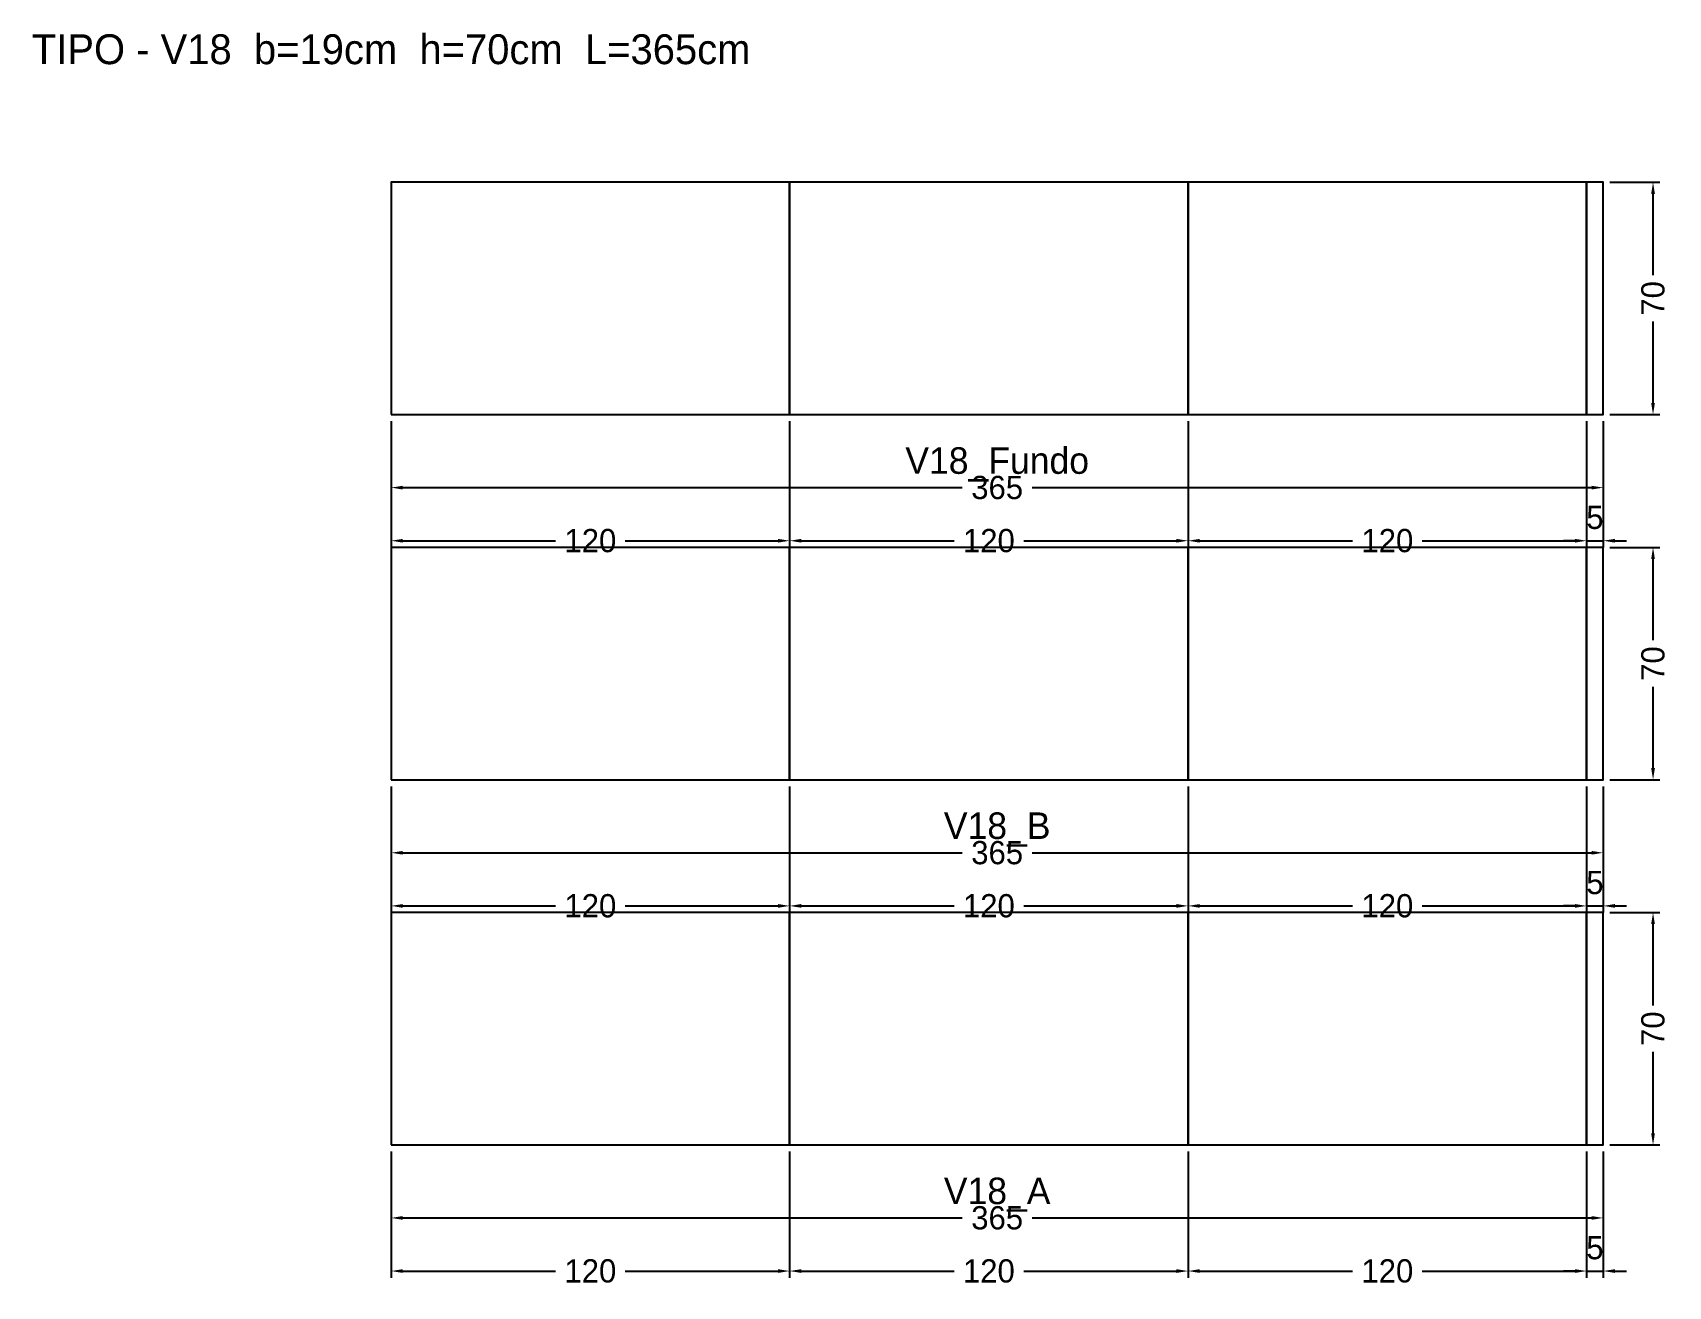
# Model space of a CAD drawing. Header units: metres. Extents: x -108 to 385, y -43 to 335.
import ezdxf

# ---------------------------------------------------------------- set-up
doc = ezdxf.new("R2010")
doc.units = ezdxf.units.M
for name, color, linetype in [('COTA', 3, 'Continuous'), ('NOMENCLATURA', 2, 'Continuous'), ('Paineis', 7, 'Continuous'), ('Texto Secao', 2, 'Continuous')]:
    doc.layers.add(name, color=color, linetype=linetype)
doc.dimstyles.new('COTA_VIG', dxfattribs={"dimtxt": 7, "dimasz": 3.5, "dimexe": 2, "dimexo": 2, "dimgap": 1.5, "dimtad": 1, "dimdec": 1, "dimcen": 2.5, "dimclrd": 3, "dimclre": 3, "dimclrt": 3, "dimazin": 3, "dimtfac": 1, "dimtmove": 0, "dimatfit": 3})

# ---------------------------------------------------------------- blocks, each defined once
blk = doc.blocks.new('_CLOSEDFILLED')
at = {"color": 0, "linetype": 'BYBLOCK'}
blk.add_solid([(-1, 0.16), (0, 0), (-1, -0.16)], dxfattribs=at)
blk = doc.blocks.new('*D1')
at = {"color": 3}
for p, q in [((0, -2), (0, -24)), ((365, -2), (365, -24)), ((3.5, -22), (172, -22)), ((193, -22), (361.5, -22))]:
    blk.add_line(p, q, dxfattribs=at)
at = {"layer": 'Defpoints'}
for p in [(0, 0), (365, 0), (0, -22)]:
    blk.add_point(p, dxfattribs=at)
at = {"layer": 'COTA', "color": 3, "xscale": 3.5, "yscale": 3.5, "rotation": 180}
blk.add_blockref('_CLOSEDFILLED', (0, -22), dxfattribs=at)
at = {"layer": 'COTA', "color": 3, "xscale": 3.5, "yscale": 3.5}
blk.add_blockref('_CLOSEDFILLED', (365, -22), dxfattribs=at)
at = {"layer": 'COTA', "color": 3, "insert": (182.5, -22), "char_height": 7, "attachment_point": 5}
blk.add_mtext('365', dxfattribs=at)
blk = doc.blocks.new('*D2')
at = {"color": 3}
for p, q in [((0, -2), (0, -40)), ((120, -2), (120, -40)), ((3.5, -38), (49.5, -38)), ((70.5, -38), (116.5, -38))]:
    blk.add_line(p, q, dxfattribs=at)
at = {"layer": 'Defpoints'}
for p in [(0, 0), (120, 0), (0, -38)]:
    blk.add_point(p, dxfattribs=at)
at = {"layer": 'COTA', "color": 3, "xscale": 3.5, "yscale": 3.5, "rotation": 180}
blk.add_blockref('_CLOSEDFILLED', (0, -38), dxfattribs=at)
at = {"layer": 'COTA', "color": 3, "xscale": 3.5, "yscale": 3.5}
blk.add_blockref('_CLOSEDFILLED', (120, -38), dxfattribs=at)
at = {"layer": 'COTA', "color": 3, "insert": (60, -38), "char_height": 7, "attachment_point": 5}
blk.add_mtext('120', dxfattribs=at)
blk = doc.blocks.new('*D3')
at = {"color": 3}
for p, q in [((120, -2), (120, -40)), ((240, -2), (240, -40)), ((123.5, -38), (169.5, -38)), ((190.5, -38), (236.5, -38))]:
    blk.add_line(p, q, dxfattribs=at)
at = {"layer": 'Defpoints'}
for p in [(120, 0), (240, 0), (120, -38)]:
    blk.add_point(p, dxfattribs=at)
at = {"layer": 'COTA', "color": 3, "xscale": 3.5, "yscale": 3.5, "rotation": 180}
blk.add_blockref('_CLOSEDFILLED', (120, -38), dxfattribs=at)
at = {"layer": 'COTA', "color": 3, "xscale": 3.5, "yscale": 3.5}
blk.add_blockref('_CLOSEDFILLED', (240, -38), dxfattribs=at)
at = {"layer": 'COTA', "color": 3, "insert": (180, -38), "char_height": 7, "attachment_point": 5}
blk.add_mtext('120', dxfattribs=at)
blk = doc.blocks.new('*D4')
at = {"color": 3}
for p, q in [((240, -2), (240, -40)), ((360, -2), (360, -40)), ((243.5, -38), (289.5, -38)), ((310.5, -38), (356.5, -38))]:
    blk.add_line(p, q, dxfattribs=at)
at = {"layer": 'Defpoints'}
for p in [(240, 0), (360, 0), (240, -38)]:
    blk.add_point(p, dxfattribs=at)
at = {"layer": 'COTA', "color": 3, "xscale": 3.5, "yscale": 3.5, "rotation": 180}
blk.add_blockref('_CLOSEDFILLED', (240, -38), dxfattribs=at)
at = {"layer": 'COTA', "color": 3, "xscale": 3.5, "yscale": 3.5}
blk.add_blockref('_CLOSEDFILLED', (360, -38), dxfattribs=at)
at = {"layer": 'COTA', "color": 3, "insert": (300, -38), "char_height": 7, "attachment_point": 5}
blk.add_mtext('120', dxfattribs=at)
blk = doc.blocks.new('*D6')
at = {"color": 3}
for p, q in [((367, 70), (382, 70)), ((380, 42), (380, 66.5)), ((380, 3.5), (380, 28)), ((367, 0), (382, 0))]:
    blk.add_line(p, q, dxfattribs=at)
at = {"layer": 'Defpoints'}
for p in [(365, 70), (365, 0), (380, 0)]:
    blk.add_point(p, dxfattribs=at)
at = {"layer": 'COTA', "color": 3, "xscale": 3.5, "yscale": 3.5}
for p, rotation in [((380, 70), 90), ((380, 0), 270)]:
    blk.add_blockref('_CLOSEDFILLED', p, dxfattribs=dict(at, rotation=rotation))
at = {"layer": 'COTA', "color": 3, "insert": (380, 35), "char_height": 7, "attachment_point": 5, "rotation": 90}
blk.add_mtext('70', dxfattribs=at)
blk = doc.blocks.new('*D7')
at = {"color": 3}
for p, q in [((0, 108), (0, 86)), ((365, 108), (365, 86)), ((3.5, 88), (172, 88)), ((193, 88), (361.5, 88))]:
    blk.add_line(p, q, dxfattribs=at)
at = {"layer": 'Defpoints'}
for p in [(0, 110), (365, 110), (0, 88)]:
    blk.add_point(p, dxfattribs=at)
at = {"layer": 'COTA', "color": 3, "xscale": 3.5, "yscale": 3.5, "rotation": 180}
blk.add_blockref('_CLOSEDFILLED', (0, 88), dxfattribs=at)
at = {"layer": 'COTA', "color": 3, "xscale": 3.5, "yscale": 3.5}
blk.add_blockref('_CLOSEDFILLED', (365, 88), dxfattribs=at)
at = {"layer": 'COTA', "color": 3, "insert": (182.5, 88), "char_height": 7, "attachment_point": 5}
blk.add_mtext('365', dxfattribs=at)
blk = doc.blocks.new('*D8')
at = {"color": 3}
for p, q in [((0, 108), (0, 70)), ((120, 108), (120, 70)), ((3.5, 72), (49.5, 72)), ((70.5, 72), (116.5, 72))]:
    blk.add_line(p, q, dxfattribs=at)
at = {"layer": 'Defpoints'}
for p in [(0, 110), (120, 110), (0, 72)]:
    blk.add_point(p, dxfattribs=at)
at = {"layer": 'COTA', "color": 3, "xscale": 3.5, "yscale": 3.5, "rotation": 180}
blk.add_blockref('_CLOSEDFILLED', (0, 72), dxfattribs=at)
at = {"layer": 'COTA', "color": 3, "xscale": 3.5, "yscale": 3.5}
blk.add_blockref('_CLOSEDFILLED', (120, 72), dxfattribs=at)
at = {"layer": 'COTA', "color": 3, "insert": (60, 72), "char_height": 7, "attachment_point": 5}
blk.add_mtext('120', dxfattribs=at)
blk = doc.blocks.new('*D9')
at = {"color": 3}
for p, q in [((120, 108), (120, 70)), ((240, 108), (240, 70)), ((123.5, 72), (169.5, 72)), ((190.5, 72), (236.5, 72))]:
    blk.add_line(p, q, dxfattribs=at)
at = {"layer": 'Defpoints'}
for p in [(120, 110), (240, 110), (120, 72)]:
    blk.add_point(p, dxfattribs=at)
at = {"layer": 'COTA', "color": 3, "xscale": 3.5, "yscale": 3.5, "rotation": 180}
blk.add_blockref('_CLOSEDFILLED', (120, 72), dxfattribs=at)
at = {"layer": 'COTA', "color": 3, "xscale": 3.5, "yscale": 3.5}
blk.add_blockref('_CLOSEDFILLED', (240, 72), dxfattribs=at)
at = {"layer": 'COTA', "color": 3, "insert": (180, 72), "char_height": 7, "attachment_point": 5}
blk.add_mtext('120', dxfattribs=at)
blk = doc.blocks.new('*D10')
at = {"color": 3}
for p, q in [((240, 108), (240, 70)), ((360, 108), (360, 70)), ((243.5, 72), (289.5, 72)), ((310.5, 72), (356.5, 72))]:
    blk.add_line(p, q, dxfattribs=at)
at = {"layer": 'Defpoints'}
for p in [(240, 110), (360, 110), (240, 72)]:
    blk.add_point(p, dxfattribs=at)
at = {"layer": 'COTA', "color": 3, "xscale": 3.5, "yscale": 3.5, "rotation": 180}
blk.add_blockref('_CLOSEDFILLED', (240, 72), dxfattribs=at)
at = {"layer": 'COTA', "color": 3, "xscale": 3.5, "yscale": 3.5}
blk.add_blockref('_CLOSEDFILLED', (360, 72), dxfattribs=at)
at = {"layer": 'COTA', "color": 3, "insert": (300, 72), "char_height": 7, "attachment_point": 5}
blk.add_mtext('120', dxfattribs=at)
blk = doc.blocks.new('*D12')
at = {"color": 3}
for p, q in [((367, 180), (382, 180)), ((380, 152), (380, 176.5)), ((380, 113.5), (380, 138)), ((367, 110), (382, 110))]:
    blk.add_line(p, q, dxfattribs=at)
at = {"layer": 'Defpoints'}
for p in [(365, 180), (365, 110), (380, 110)]:
    blk.add_point(p, dxfattribs=at)
at = {"layer": 'COTA', "color": 3, "xscale": 3.5, "yscale": 3.5}
for p, rotation in [((380, 180), 90), ((380, 110), 270)]:
    blk.add_blockref('_CLOSEDFILLED', p, dxfattribs=dict(at, rotation=rotation))
at = {"layer": 'COTA', "color": 3, "insert": (380, 145), "char_height": 7, "attachment_point": 5, "rotation": 90}
blk.add_mtext('70', dxfattribs=at)
blk = doc.blocks.new('*D13')
at = {"color": 3}
for p, q in [((0, 218), (0, 196)), ((365, 218), (365, 196)), ((3.5, 198), (172, 198)), ((193, 198), (361.5, 198))]:
    blk.add_line(p, q, dxfattribs=at)
at = {"layer": 'Defpoints'}
for p in [(0, 220), (365, 220), (0, 198)]:
    blk.add_point(p, dxfattribs=at)
at = {"layer": 'COTA', "color": 3, "xscale": 3.5, "yscale": 3.5, "rotation": 180}
blk.add_blockref('_CLOSEDFILLED', (0, 198), dxfattribs=at)
at = {"layer": 'COTA', "color": 3, "xscale": 3.5, "yscale": 3.5}
blk.add_blockref('_CLOSEDFILLED', (365, 198), dxfattribs=at)
at = {"layer": 'COTA', "color": 3, "insert": (182.5, 198), "char_height": 7, "attachment_point": 5}
blk.add_mtext('365', dxfattribs=at)
blk = doc.blocks.new('*D14')
at = {"color": 3}
for p, q in [((0, 218), (0, 180)), ((120, 218), (120, 180)), ((3.5, 182), (49.5, 182)), ((70.5, 182), (116.5, 182))]:
    blk.add_line(p, q, dxfattribs=at)
at = {"layer": 'Defpoints'}
for p in [(0, 220), (120, 220), (0, 182)]:
    blk.add_point(p, dxfattribs=at)
at = {"layer": 'COTA', "color": 3, "xscale": 3.5, "yscale": 3.5, "rotation": 180}
blk.add_blockref('_CLOSEDFILLED', (0, 182), dxfattribs=at)
at = {"layer": 'COTA', "color": 3, "xscale": 3.5, "yscale": 3.5}
blk.add_blockref('_CLOSEDFILLED', (120, 182), dxfattribs=at)
at = {"layer": 'COTA', "color": 3, "insert": (60, 182), "char_height": 7, "attachment_point": 5}
blk.add_mtext('120', dxfattribs=at)
blk = doc.blocks.new('*D15')
at = {"color": 3}
for p, q in [((120, 218), (120, 180)), ((240, 218), (240, 180)), ((123.5, 182), (169.5, 182)), ((190.5, 182), (236.5, 182))]:
    blk.add_line(p, q, dxfattribs=at)
at = {"layer": 'Defpoints'}
for p in [(120, 220), (240, 220), (120, 182)]:
    blk.add_point(p, dxfattribs=at)
at = {"layer": 'COTA', "color": 3, "xscale": 3.5, "yscale": 3.5, "rotation": 180}
blk.add_blockref('_CLOSEDFILLED', (120, 182), dxfattribs=at)
at = {"layer": 'COTA', "color": 3, "xscale": 3.5, "yscale": 3.5}
blk.add_blockref('_CLOSEDFILLED', (240, 182), dxfattribs=at)
at = {"layer": 'COTA', "color": 3, "insert": (180, 182), "char_height": 7, "attachment_point": 5}
blk.add_mtext('120', dxfattribs=at)
blk = doc.blocks.new('*D16')
at = {"color": 3}
for p, q in [((240, 218), (240, 180)), ((360, 218), (360, 180)), ((243.5, 182), (289.5, 182)), ((310.5, 182), (356.5, 182))]:
    blk.add_line(p, q, dxfattribs=at)
at = {"layer": 'Defpoints'}
for p in [(240, 220), (360, 220), (240, 182)]:
    blk.add_point(p, dxfattribs=at)
at = {"layer": 'COTA', "color": 3, "xscale": 3.5, "yscale": 3.5, "rotation": 180}
blk.add_blockref('_CLOSEDFILLED', (240, 182), dxfattribs=at)
at = {"layer": 'COTA', "color": 3, "xscale": 3.5, "yscale": 3.5}
blk.add_blockref('_CLOSEDFILLED', (360, 182), dxfattribs=at)
at = {"layer": 'COTA', "color": 3, "insert": (300, 182), "char_height": 7, "attachment_point": 5}
blk.add_mtext('120', dxfattribs=at)
blk = doc.blocks.new('*D18')
at = {"color": 3}
for p, q in [((367, 290), (382, 290)), ((380, 262), (380, 286.5)), ((380, 223.5), (380, 248)), ((367, 220), (382, 220))]:
    blk.add_line(p, q, dxfattribs=at)
at = {"layer": 'Defpoints'}
for p in [(365, 290), (365, 220), (380, 220)]:
    blk.add_point(p, dxfattribs=at)
at = {"layer": 'COTA', "color": 3, "xscale": 3.5, "yscale": 3.5}
for p, rotation in [((380, 290), 90), ((380, 220), 270)]:
    blk.add_blockref('_CLOSEDFILLED', p, dxfattribs=dict(at, rotation=rotation))
at = {"layer": 'COTA', "color": 3, "insert": (380, 255), "char_height": 7, "attachment_point": 5, "rotation": 90}
blk.add_mtext('70', dxfattribs=at)

msp = doc.modelspace()

# ---------------------------------------------------------------- linework, layer by layer
at = {"layer": 'Paineis'}
for points in [[(0, 220), (120, 220), (120, 290), (0, 290)], [(120, 220), (240, 220), (240, 290), (120, 290)], [(240, 220), (360, 220), (360, 290), (240, 290)], [(360, 220), (365, 220), (365, 290), (360, 290)], [(0, 110), (120, 110), (120, 180), (0, 180)], [(120, 110), (240, 110), (240, 180), (120, 180)], [(240, 110), (360, 110), (360, 180), (240, 180)], [(360, 110), (365, 110), (365, 180), (360, 180)], [(0, 0), (120, 0), (120, 70), (0, 70)], [(120, 0), (240, 0), (240, 70), (120, 70)], [(240, 0), (360, 0), (360, 70), (240, 70)], [(360, 0), (365, 0), (365, 70), (360, 70)]]:
    msp.add_lwpolyline(points, close=True, dxfattribs=at)

# ---------------------------------------------------------------- texts
at = {"layer": 'NOMENCLATURA', "insert": (0, 330), "char_height": 9, "width": 385, "attachment_point": 5}
msp.add_mtext('TIPO - V18  b=19cm  h=70cm  L=365cm', dxfattribs=at)
at = {"layer": 'Texto Secao', "char_height": 8, "width": 385, "attachment_point": 5}
for s, insert in [('V18_Fundo', (182.5, 205)), ('V18_B', (182.5, 95)), ('V18_A', (182.5, -15))]:
    msp.add_mtext(s, dxfattribs=dict(at, insert=insert))

# ---------------------------------------------------------------- dimensions: what is measured, and where the dimension line sits
at = {"layer": 'COTA'}
for base, p1, p2, picture, middle in [((380, 220), (365, 220), (365, 290), '*D18', (380, 255)), ((380, 110), (365, 110), (365, 180), '*D12', (380, 145)), ((380, 0), (365, 0), (365, 70), '*D6', (380, 35))]:
    dim = msp.add_linear_dim(base=base, p1=p1, p2=p2, angle=90, dimstyle='COTA_VIG', dxfattribs=at)
    dim.commit()
    dim.dimension.update_dxf_attribs({"geometry": picture, "text_midpoint": middle})
for base, p1, p2, picture, middle in [((0, 198), (0, 220), (365, 220), '*D13', (182.5, 198)), ((0, 182), (0, 220), (120, 220), '*D14', (60, 182)), ((120, 182), (120, 220), (240, 220), '*D15', (180, 182)), ((240, 182), (240, 220), (360, 220), '*D16', (300, 182)), ((0, 88), (0, 110), (365, 110), '*D7', (182.5, 88)), ((0, 72), (0, 110), (120, 110), '*D8', (60, 72)), ((120, 72), (120, 110), (240, 110), '*D9', (180, 72)), ((240, 72), (240, 110), (360, 110), '*D10', (300, 72)), ((0, -22), (0, 0), (365, 0), '*D1', (182.5, -22)), ((0, -38), (0, 0), (120, 0), '*D2', (60, -38)), ((120, -38), (120, 0), (240, 0), '*D3', (180, -38)), ((240, -38), (240, 0), (360, 0), '*D4', (300, -38))]:
    dim = msp.add_linear_dim(base=base, p1=p1, p2=p2, dimstyle='COTA_VIG', dxfattribs=at)
    dim.commit()
    dim.dimension.update_dxf_attribs({"geometry": picture, "text_midpoint": middle})
for base, p1, p2 in [((360, 182), (360, 220), (365, 220)), ((360, 72), (360, 110), (365, 110)), ((360, -38), (360, 0), (365, 0))]:
    msp.add_linear_dim(base=base, p1=p1, p2=p2, dimstyle='COTA_VIG', dxfattribs=at).render()

doc.saveas('drawing.dxf')
